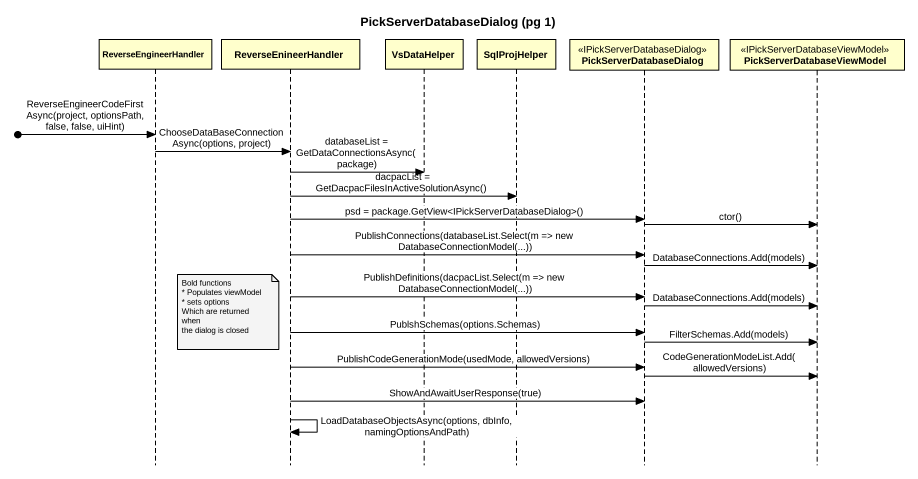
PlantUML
@startuml
title PickServerDatabaseDialog (pg 1)
hide footbox
participant ReverseEngineerHandler
participant ReverseEnineerHandler
participant VsDataHelper
participant SqlProjHelper
participant PickServerDatabaseDialog <<IPickServerDatabaseDialog>>
participant PickServerDatabaseViewModel <<IPickServerDatabaseViewModel>>

[o-> ReverseEngineerHandler : ReverseEngineerCodeFirstAsync(project, optionsPath, false, false, uiHint)
ReverseEngineerHandler -> ReverseEnineerHandler : ChooseDataBaseConnectionAsync(options, project)
ReverseEnineerHandler -> VsDataHelper : databaseList = GetDataConnectionsAsync(package)
ReverseEnineerHandler -> SqlProjHelper : dacpacList = GetDacpacFilesInActiveSolutionAsync()
ReverseEnineerHandler -> PickServerDatabaseDialog : psd = package.GetView<IPickServerDatabaseDialog>()
PickServerDatabaseDialog -> PickServerDatabaseViewModel : ctor()
ReverseEnineerHandler -> PickServerDatabaseDialog : PublishConnections(databaseList.Select(m => new DatabaseConnectionModel(...))
PickServerDatabaseDialog -> PickServerDatabaseViewModel : DatabaseConnections.Add(models)
ReverseEnineerHandler -> PickServerDatabaseDialog : PublishDefinitions(dacpacList.Select(m => new DatabaseConnectionModel(...))
PickServerDatabaseDialog -> PickServerDatabaseViewModel : DatabaseConnections.Add(models)
note left of ReverseEnineerHandler
  Bold functions
  * Populates viewModel
  * sets options
  Which are returned when
  the dialog is closed
end note
ReverseEnineerHandler -> PickServerDatabaseDialog : PublshSchemas(options.Schemas)
PickServerDatabaseDialog -> PickServerDatabaseViewModel : FilterSchemas.Add(models)
ReverseEnineerHandler -> PickServerDatabaseDialog : PublishCodeGenerationMode(usedMode, allowedVersions)
PickServerDatabaseDialog -> PickServerDatabaseViewModel : CodeGenerationModeList.Add(allowedVersions)
ReverseEnineerHandler -> PickServerDatabaseDialog : ShowAndAwaitUserResponse(true)
ReverseEnineerHandler -> ReverseEnineerHandler : LoadDatabaseObjectsAsync(options, dbInfo, namingOptionsAndPath)
@enduml
